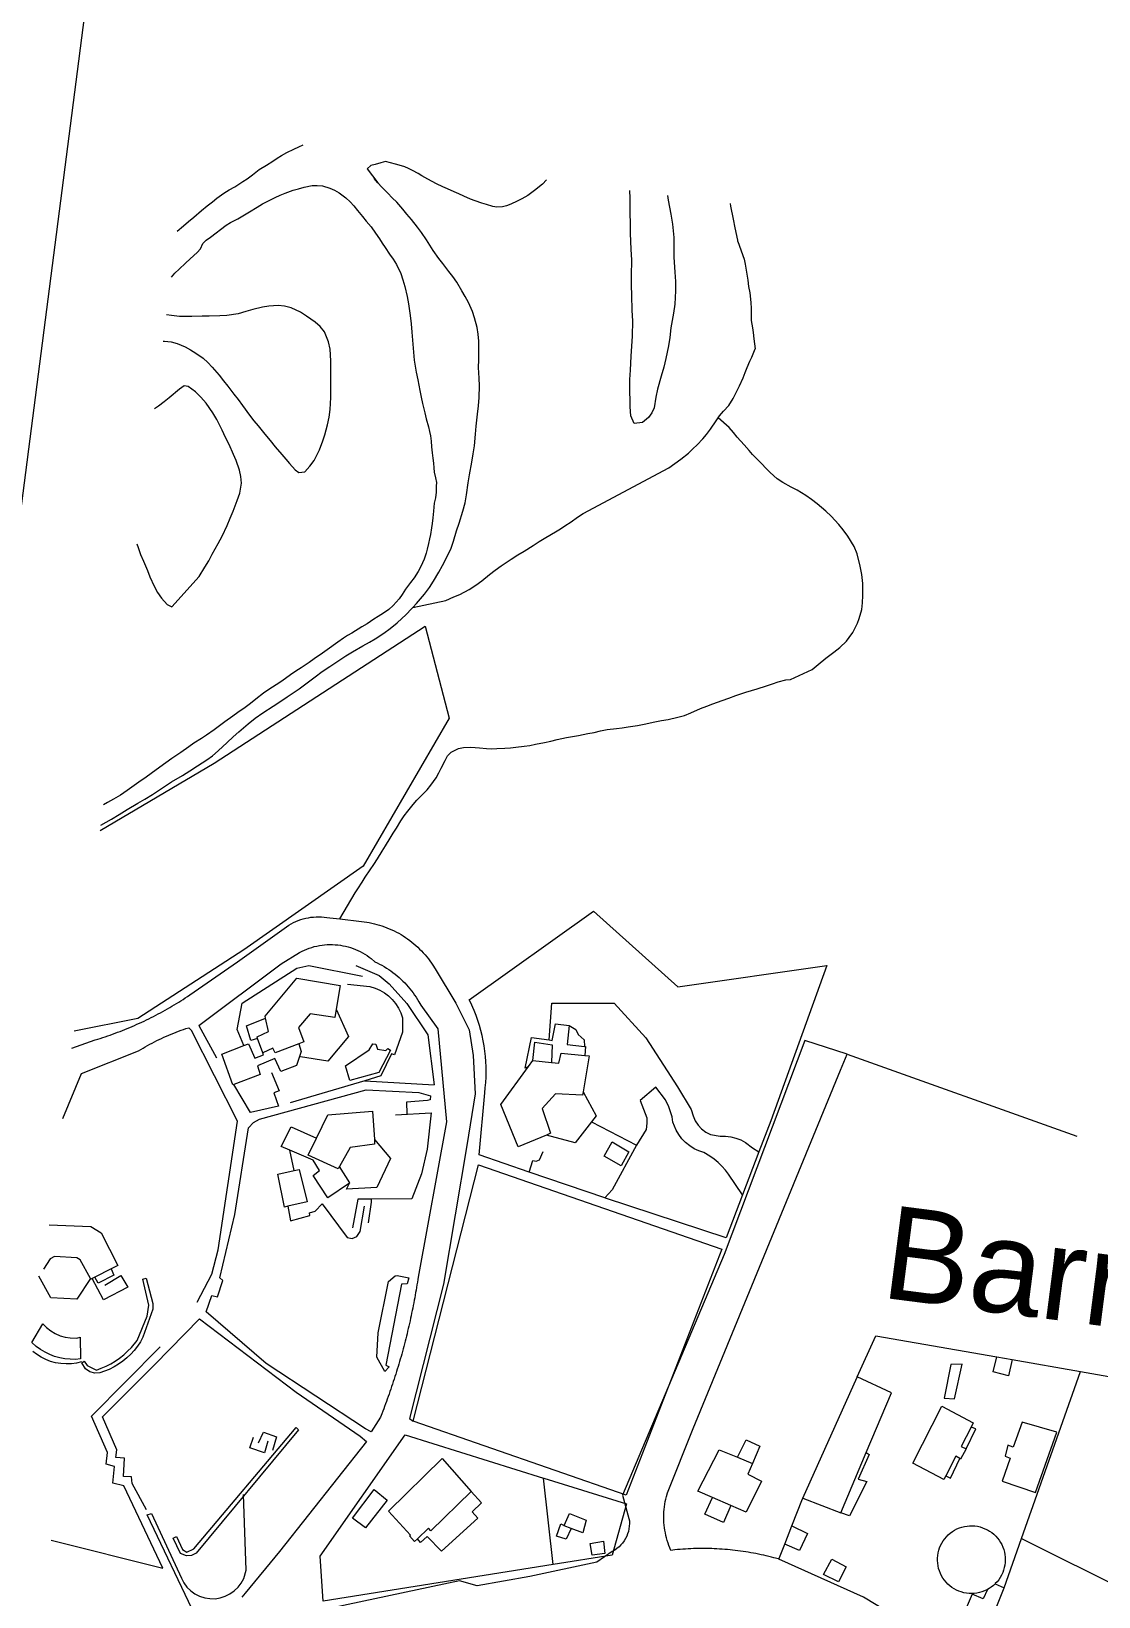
# Model space of a CAD drawing. Header units: inches. Extents: x 610851 to 630254, y 1234683 to 1264905.
# Drawn here: x 622817.19 to 622825.68, y 1246156.56 to 1246169.01 of the extents above; entities that cross this region are included whole.
import ezdxf

# ---------------------------------------------------------------- set-up
doc = ezdxf.new("R2010")
doc.units = ezdxf.units.IN
doc.header["$MEASUREMENT"] = 0
doc.layers.add('Level 50', color=7, linetype='Continuous', lineweight=0)
doc.layers.add('Level 7', color=7, linetype='Continuous', lineweight=0)
doc.styles.add('Styletxt', font='txt.shx')
doc.styles.add('WMF-Arial0', font='arial.ttf')
doc.dimstyles.new('STANDARD-Linear', dxfattribs={"dimtxt": 1.5, "dimasz": 1.13, "dimexe": 0.125, "dimexo": 0.000625, "dimgap": 0.3, "dimtad": 1, "dimzin": 7, "dimdsep": 46, "dimtxsty": 'Styletxt', "dimsah": 1, "dimcen": 2.5, "dimclrd": 1, "dimclre": 1, "dimclrt": 2, "dimaunit": 1, "dimadec": 7, "dimazin": 0, "dimtfac": 1, "dimtofl": 0, "dimtmove": 1, "dimatfit": 3, "dimfxl": 1, "dimtolj": 1, "dimtzin": 0, "dimarcsym": 0})

msp = doc.modelspace()

# ---------------------------------------------------------------- linework, layer by layer
at = {"layer": 'Level 50', "color": 7, "flags": 128}
for points in [[(622821.31465, 1246197.84093), (622883.29391, 1246189.85626), (622875.06238, 1246125.96082), (622813.08312, 1246133.94549), (622821.31465, 1246197.84093)], [(622818.35311, 1246167.41995), (622818.40293, 1246167.4624), (622818.44318, 1246167.4972), (622818.4839, 1246167.53235), (622818.54633, 1246167.58575), (622818.58969, 1246167.62182), (622818.63232, 1246167.65547), (622818.66877, 1246167.6836), (622818.72437, 1246167.72315), (622818.76676, 1246167.74841), (622818.81091, 1246167.77428), (622818.87464, 1246167.81489), (622818.90838, 1246167.83832), (622818.95105, 1246167.86901), (622819.00437, 1246167.91054), (622819.06332, 1246167.94671), (622819.11349, 1246167.97686), (622819.14765, 1246168.00023), (622819.1804, 1246168.02252), (622819.22398, 1246168.04721), (622819.27957, 1246168.07371), (622819.31924, 1246168.09091), (622819.35502, 1246168.10734)], [(622821.28794, 1246167.82886), (622821.25443, 1246167.79531), (622821.19273, 1246167.74434), (622821.13931, 1246167.70535), (622821.09158, 1246167.67784), (622821.05507, 1246167.65897), (622821.00373, 1246167.63613), (622820.97013, 1246167.62362), (622820.93738, 1246167.61438), (622820.89315, 1246167.61082), (622820.86108, 1246167.61663), (622820.81045, 1246167.63199), (622820.77457, 1246167.64419), (622820.72013, 1246167.66256), (622820.68446, 1246167.67642), (622820.62983, 1246167.69987), (622820.5908, 1246167.7171), (622820.55369, 1246167.73282), (622820.49953, 1246167.75663), (622820.46371, 1246167.77261), (622820.41343, 1246167.79718), (622820.37794, 1246167.81564), (622820.34404, 1246167.83348), (622820.29786, 1246167.86047), (622820.26656, 1246167.87881), (622820.22171, 1246167.9031), (622820.19133, 1246167.9188), (622820.16187, 1246167.93185), (622820.11746, 1246167.94641), (622820.0886, 1246167.95434), (622820.04878, 1246167.96536), (622820.0088, 1246167.97514), (622819.972, 1246167.96389), (622819.92464, 1246167.95232), (622819.89183, 1246167.94265), (622819.86356, 1246167.916), (622819.94743, 1246167.80588)], [(622817.74463, 1246162.69673), (622817.74525, 1246162.69708), (622817.83008, 1246162.74464), (622817.89172, 1246162.78215), (622817.95534, 1246162.82193), (622818.04007, 1246162.87204), (622818.09647, 1246162.90475), (622818.15728, 1246162.94236), (622818.25246, 1246163.00501), (622818.30846, 1246163.04114), (622818.3947, 1246163.09315), (622818.45417, 1246163.1301), (622818.51297, 1246163.1684), (622818.58899, 1246163.21626), (622818.63358, 1246163.24881), (622818.67856, 1246163.28762), (622818.75083, 1246163.35532), (622818.79842, 1246163.40137), (622818.8418, 1246163.44081), (622818.91566, 1246163.50452), (622818.97184, 1246163.54863), (622819.03194, 1246163.59054), (622819.11451, 1246163.64345), (622819.16786, 1246163.67866), (622819.22625, 1246163.71701), (622819.3217, 1246163.78172), (622819.37475, 1246163.82118), (622819.44822, 1246163.87863), (622819.50517, 1246163.91884), (622819.56517, 1246163.95993), (622819.6452, 1246164.01274), (622819.69346, 1246164.0444), (622819.74509, 1246164.07604), (622819.82738, 1246164.12352), (622819.8805, 1246164.15371), (622819.92565, 1246164.18072), (622819.99534, 1246164.22518), (622820.04621, 1246164.26071), (622820.10089, 1246164.30627), (622820.17233, 1246164.37408), (622820.21412, 1246164.41751), (622820.22535, 1246164.42953), (622820.22535, 1246164.42953), (622820.25513, 1246164.46147), (622820.31883, 1246164.53448), (622820.35759, 1246164.58714), (622820.38931, 1246164.63734), (622820.43193, 1246164.71012), (622820.46044, 1246164.76158), (622820.5044, 1246164.84471), (622820.53024, 1246164.90156), (622820.54903, 1246164.95595), (622820.57326, 1246165.03952), (622820.59275, 1246165.09929), (622820.62272, 1246165.19475), (622820.64005, 1246165.26069), (622820.6524, 1246165.32391), (622820.6642, 1246165.41876), (622820.67428, 1246165.48395), (622820.6934, 1246165.58333), (622820.70571, 1246165.64949), (622820.7145, 1246165.71443), (622820.7236, 1246165.80795), (622820.7236, 1246165.80795), (622820.72911, 1246165.87036), (622820.7389, 1246165.96589), (622820.7466, 1246166.03223), (622820.7526, 1246166.09837), (622820.75491, 1246166.19149), (622820.75219, 1246166.25202), (622820.74811, 1246166.33798), (622820.7487, 1246166.39808), (622820.75033, 1246166.45973), (622820.74901, 1246166.54744), (622820.74466, 1246166.60186), (622820.73601, 1246166.65558), (622820.71595, 1246166.73181), (622820.69895, 1246166.78281), (622820.66816, 1246166.85411), (622820.64214, 1246166.90039), (622820.61482, 1246166.94641), (622820.57392, 1246167.01439), (622820.54241, 1246167.06053), (622820.5115, 1246167.10154), (622820.46343, 1246167.16286), (622820.4318, 1246167.20481), (622820.38731, 1246167.26778), (622820.36034, 1246167.30997), (622820.33451, 1246167.35117), (622820.29425, 1246167.41107), (622820.26298, 1246167.45255), (622820.21373, 1246167.51444), (622820.17873, 1246167.55641), (622820.14477, 1246167.59655), (622820.09698, 1246167.65026), (622820.06176, 1246167.6872), (622820.02762, 1246167.72274), (622819.978, 1246167.77206), (622819.94743, 1246167.80588), (622819.91882, 1246167.8386)], [(622818.61656, 1246167.37302), (622818.74168, 1246167.46884), (622818.77505, 1246167.48937), (622818.83449, 1246167.51959), (622818.88684, 1246167.5503), (622818.92607, 1246167.57386), (622818.98818, 1246167.61173), (622819.03104, 1246167.63735), (622819.07228, 1246167.66023), (622819.13068, 1246167.6889), (622819.17004, 1246167.70697), (622819.21049, 1246167.72365), (622819.2744, 1246167.74613), (622819.31763, 1246167.75824), (622819.36168, 1246167.77024), (622819.42566, 1246167.78346), (622819.46543, 1246167.78507), (622819.50646, 1246167.7802), (622819.56619, 1246167.76367), (622819.60361, 1246167.74707), (622819.64014, 1246167.72679), (622819.69377, 1246167.68579), (622819.72684, 1246167.65502), (622819.75711, 1246167.62208), (622819.78658, 1246167.5863), (622819.82456, 1246167.53807), (622819.85465, 1246167.50052), (622819.89289, 1246167.45436), (622819.92874, 1246167.40597), (622819.95906, 1246167.3604), (622819.98202, 1246167.3263), (622820.00529, 1246167.29132), (622820.0406, 1246167.2388), (622820.06784, 1246167.19868), (622820.09475, 1246167.15607), (622820.12902, 1246167.08559), (622820.14601, 1246167.03458), (622820.16145, 1246166.98125), (622820.18009, 1246166.90058), (622820.19105, 1246166.84193), (622820.20381, 1246166.7515), (622820.21148, 1246166.6836), (622820.21806, 1246166.6171), (622820.22515, 1246166.52192), (622820.23009, 1246166.459), (622820.23586, 1246166.39597), (622820.25253, 1246166.29998), (622820.26442, 1246166.23869), (622820.28123, 1246166.15362), (622820.29222, 1246166.10171), (622820.3029, 1246166.05067), (622820.3195, 1246165.977), (622820.33143, 1246165.92917), (622820.3489, 1246165.86548), (622820.35833, 1246165.82765), (622820.36493, 1246165.79397), (622820.37114, 1246165.75067), (622820.37449, 1246165.70479), (622820.3796, 1246165.65952), (622820.38461, 1246165.61679), (622820.38849, 1246165.57505), (622820.39307, 1246165.53869), (622820.39553, 1246165.50555), (622820.40566, 1246165.46006), (622820.41225, 1246165.42302), (622820.41079, 1246165.39207), (622820.41129, 1246165.34697), (622820.40413, 1246165.30118), (622820.39574, 1246165.25892), (622820.39225, 1246165.22528), (622820.38985, 1246165.19361), (622820.3849, 1246165.14206), (622820.37862, 1246165.09658), (622820.37284, 1246165.06155), (622820.36446, 1246165.00961), (622820.3577, 1246164.97345), (622820.35027, 1246164.93863), (622820.33912, 1246164.89125), (622820.33046, 1246164.85997), (622820.31398, 1246164.81369), (622820.30216, 1246164.78407), (622820.28968, 1246164.7558), (622820.26872, 1246164.7139), (622820.23534, 1246164.66391), (622820.20746, 1246164.6271), (622820.16739, 1246164.57419), (622820.14005, 1246164.53184), (622820.11715, 1246164.49776), (622820.07005, 1246164.44575), (622820.03348, 1246164.41343), (622819.99221, 1246164.38382), (622819.94919, 1246164.35696), (622819.91577, 1246164.33601), (622819.86231, 1246164.29997), (622819.82065, 1246164.27378), (622819.74079, 1246164.22557), (622819.70712, 1246164.20592), (622819.67463, 1246164.1857), (622819.62849, 1246164.15419), (622819.54481, 1246164.09259), (622819.54481, 1246164.09259), (622819.5067, 1246164.06467), (622819.44197, 1246164.01957), (622819.40061, 1246163.99249), (622819.3375, 1246163.95012), (622819.29556, 1246163.92186), (622819.25316, 1246163.89323), (622819.18324, 1246163.84375), (622819.1399, 1246163.8144), (622819.08022, 1246163.7758), (622819.03947, 1246163.74696), (622818.97707, 1246163.70029), (622818.93397, 1246163.66629), (622818.89238, 1246163.63419), (622818.83486, 1246163.59278), (622818.79453, 1246163.56389), (622818.73234, 1246163.51888), (622818.68956, 1246163.48736), (622818.64627, 1246163.45506), (622818.58486, 1246163.41289), (622818.54537, 1246163.38726), (622818.4861, 1246163.34861), (622818.44469, 1246163.32112), (622818.38089, 1246163.27673), (622818.343, 1246163.25047), (622818.30926, 1246163.22704), (622818.26203, 1246163.19357), (622818.18681, 1246163.13887), (622818.10567, 1246163.08073), (622818.04738, 1246163.03985), (622818.01098, 1246163.01213), (622817.9542, 1246162.97315), (622817.90074, 1246162.93712), (622817.84595, 1246162.90378), (622817.79884, 1246162.87786), (622817.76572, 1246162.86043)], [(622822.24913, 1246167.70504), (622822.25543, 1246167.66677), (622822.27603, 1246167.55554), (622822.28909, 1246167.47727), (622822.29894, 1246167.37079), (622822.30073, 1246167.2965), (622822.30038, 1246167.21532), (622822.30722, 1246167.09535), (622822.3115, 1246167.02073), (622822.31318, 1246166.94561), (622822.30838, 1246166.83976), (622822.29756, 1246166.76877), (622822.27667, 1246166.65236), (622822.26649, 1246166.57666), (622822.25733, 1246166.50883), (622822.23651, 1246166.40925), (622822.22118, 1246166.33926), (622822.19974, 1246166.26754), (622822.16974, 1246166.16535), (622822.15733, 1246166.10172), (622822.1435, 1246166.01723), (622822.12471, 1246165.97589), (622822.09869, 1246165.94052), (622822.04951, 1246165.89847), (622821.9842, 1246165.89131), (622821.95839, 1246165.95229), (622821.95302, 1246166.02494), (622821.95219, 1246166.0806), (622821.95071, 1246166.14097), (622821.94881, 1246166.24053), (622821.95432, 1246166.31599), (622821.96116, 1246166.42789), (622821.96523, 1246166.50522), (622821.96979, 1246166.58627), (622821.97273, 1246166.70709), (622821.96869, 1246166.79009), (622821.96553, 1246166.91254), (622821.96276, 1246166.98907), (622821.9629, 1246167.06859), (622821.9657, 1246167.19153), (622821.96137, 1246167.27878), (622821.95552, 1246167.40325), (622821.95448, 1246167.48335), (622821.95333, 1246167.56261), (622821.95155, 1246167.68278), (622821.94848, 1246167.74377)], [(622822.8086, 1246167.33838), (622822.80734, 1246167.34822), (622822.78696, 1246167.44806), (622822.77226, 1246167.51687), (622822.75307, 1246167.6195), (622822.7494, 1246167.64059)], [(622818.3061, 1246167.05501), (622818.33462, 1246167.08572), (622818.36741, 1246167.11811), (622818.41776, 1246167.16591), (622818.45547, 1246167.20061), (622818.51132, 1246167.25191), (622818.53798, 1246167.2792), (622818.55693, 1246167.32179), (622818.58163, 1246167.35017), (622818.61656, 1246167.37302)], [(622822.8086, 1246167.33838), (622822.85906, 1246167.19764), (622822.86663, 1246167.15837), (622822.87514, 1246167.11014), (622822.88732, 1246167.03156), (622822.89397, 1246166.98188), (622822.90253, 1246166.9307), (622822.91202, 1246166.85415), (622822.91309, 1246166.80688), (622822.9138, 1246166.76344), (622822.91511, 1246166.71151), (622822.92514, 1246166.65215), (622822.93013, 1246166.61573), (622822.93501, 1246166.56545), (622822.94537, 1246166.48584)], [(622818.24045, 1246166.54543), (622818.25193, 1246166.54509), (622818.30394, 1246166.54049), (622818.35209, 1246166.52882), (622818.41706, 1246166.50067), (622818.45901, 1246166.47675), (622818.49986, 1246166.45087), (622818.55816, 1246166.41011), (622818.5952, 1246166.37756), (622818.5952, 1246166.37756), (622818.63156, 1246166.33964), (622818.6849, 1246166.27679), (622818.72071, 1246166.23136), (622818.75503, 1246166.18738), (622818.80263, 1246166.1257), (622818.83606, 1246166.08141), (622818.87114, 1246166.03355), (622818.92707, 1246165.95817), (622818.96288, 1246165.91273), (622818.99633, 1246165.87181), (622819.04971, 1246165.80602), (622819.09073, 1246165.75529), (622819.13139, 1246165.70502), (622819.1834, 1246165.64487), (622819.21525, 1246165.60795), (622819.24608, 1246165.57283), (622819.29073, 1246165.52416), (622819.32015, 1246165.50101), (622819.36754, 1246165.50627), (622819.40659, 1246165.55131), (622819.44, 1246165.59835), (622819.46288, 1246165.63875), (622819.48376, 1246165.68319), (622819.51006, 1246165.75345), (622819.52692, 1246165.80262), (622819.5472, 1246165.88165), (622819.55902, 1246165.94072), (622819.56862, 1246166.00219), (622819.57426, 1246166.09825), (622819.5743, 1246166.1639), (622819.57475, 1246166.22949), (622819.57455, 1246166.32588), (622819.57396, 1246166.38993), (622819.56773, 1246166.48205), (622819.55564, 1246166.54168), (622819.52197, 1246166.62008), (622819.48993, 1246166.66209), (622819.44953, 1246166.69801), (622819.37915, 1246166.74622), (622819.3321, 1246166.77626), (622819.25965, 1246166.81169), (622819.20617, 1246166.82447), (622819.15374, 1246166.82912), (622819.07959, 1246166.82521), (622819.03007, 1246166.81644), (622818.95353, 1246166.79726), (622818.89844, 1246166.78121), (622818.83734, 1246166.76425), (622818.74814, 1246166.75134), (622818.69015, 1246166.74871), (622818.60695, 1246166.74638), (622818.55176, 1246166.74592), (622818.46881, 1246166.74229), (622818.41652, 1246166.74146), (622818.37045, 1246166.74318), (622818.30742, 1246166.75046), (622818.26753, 1246166.7556)], [(622821.57869, 1246165.17722), (622822.26, 1246165.53974), (622822.30812, 1246165.57352), (622822.3538, 1246165.60803), (622822.41523, 1246165.65693), (622822.45133, 1246165.68889), (622822.485, 1246165.72158), (622822.52893, 1246165.76853), (622822.56013, 1246165.80491), (622822.59202, 1246165.84667), (622822.63451, 1246165.9119), (622822.65252, 1246165.93735), (622822.65252, 1246165.93735), (622822.66235, 1246165.95165), (622822.69305, 1246165.99062), (622822.73717, 1246166.03586), (622822.77107, 1246166.08999), (622822.80121, 1246166.14755), (622822.82234, 1246166.19069), (622822.8494, 1246166.2537), (622822.8494, 1246166.2537), (622822.86669, 1246166.2965), (622822.88144, 1246166.33584), (622822.90265, 1246166.38613), (622822.91877, 1246166.41983), (622822.93466, 1246166.45818), (622822.94537, 1246166.48584)], [(622818.03293, 1246164.93457), (622818.04198, 1246164.90565), (622818.06104, 1246164.85102), (622818.08361, 1246164.79761), (622818.11564, 1246164.72278), (622818.13574, 1246164.67306), (622818.16989, 1246164.59838), (622818.19719, 1246164.549), (622818.22793, 1246164.50337), (622818.27309, 1246164.45211), (622818.30972, 1246164.43266), (622818.52827, 1246164.67552), (622818.57348, 1246164.74881), (622818.60277, 1246164.79974), (622818.63103, 1246164.85249), (622818.67716, 1246164.93619), (622818.71036, 1246164.99461), (622818.74997, 1246165.07999), (622818.77385, 1246165.13793), (622818.79773, 1246165.19588), (622818.83045, 1246165.28004), (622818.84926, 1246165.33779), (622818.86297, 1246165.41809), (622818.85959, 1246165.47028), (622818.84839, 1246165.52054), (622818.82031, 1246165.59654), (622818.79973, 1246165.64591), (622818.76493, 1246165.7253), (622818.73765, 1246165.78141), (622818.70935, 1246165.83935), (622818.66706, 1246165.92265), (622818.63614, 1246165.97671), (622818.58337, 1246166.05379), (622818.54074, 1246166.10178), (622818.49844, 1246166.14258), (622818.44016, 1246166.1867), (622818.40922, 1246166.19153), (622818.37097, 1246166.16574), (622818.28875, 1246166.09595), (622818.24898, 1246166.06488), (622818.20417, 1246166.03068), (622818.17114, 1246166.00745)], [(622823.22693, 1246163.85642), (622823.39968, 1246163.93642), (622823.44683, 1246163.9758), (622823.50801, 1246164.02599), (622823.57129, 1246164.07297), (622823.61777, 1246164.11033), (622823.6703, 1246164.16205), (622823.69313, 1246164.18899), (622823.72222, 1246164.22859), (622823.75921, 1246164.30336), (622823.77261, 1246164.34203), (622823.79229, 1246164.41314), (622823.79999, 1246164.46644), (622823.80233, 1246164.52379), (622823.80094, 1246164.62076), (622823.79266, 1246164.69042), (622823.78147, 1246164.75709), (622823.75745, 1246164.85487), (622823.73215, 1246164.91326), (622823.68183, 1246164.99633), (622823.64609, 1246165.04555), (622823.60971, 1246165.08979), (622823.54948, 1246165.15478), (622823.50672, 1246165.19522), (622823.43845, 1246165.25325), (622823.39323, 1246165.2877), (622823.34877, 1246165.31825), (622823.27893, 1246165.36091), (622823.23125, 1246165.386), (622823.16439, 1246165.42238), (622823.1219, 1246165.45184), (622823.06596, 1246165.50113), (622823.03105, 1246165.53719), (622822.99763, 1246165.5718), (622822.9524, 1246165.61592), (622822.92383, 1246165.64569), (622822.89677, 1246165.67737), (622822.85961, 1246165.72214), (622822.80388, 1246165.78277), (622822.7729, 1246165.82), (622822.73977, 1246165.86004), (622822.65252, 1246165.93735)], [(622820.22535, 1246164.42953), (622820.48622, 1246164.48472), (622820.55077, 1246164.51217), (622820.59807, 1246164.53301), (622820.67391, 1246164.5729), (622820.72533, 1246164.60626), (622820.77361, 1246164.64128), (622820.83551, 1246164.69054), (622820.87943, 1246164.72443), (622820.92719, 1246164.75868), (622821.00738, 1246164.81274), (622821.05974, 1246164.84681), (622821.10888, 1246164.87541), (622821.18044, 1246164.92132), (622821.23011, 1246164.95406), (622821.28226, 1246164.98648), (622821.3578, 1246165.03061), (622821.39884, 1246165.0552), (622821.43413, 1246165.07759), (622821.48256, 1246165.11049), (622821.53281, 1246165.14778), (622821.57869, 1246165.17722)], [(622817.73941, 1246162.65623), (622818.64512, 1246163.19135), (622820.32196, 1246164.28116), (622820.5135, 1246163.54991), (622819.83036, 1246162.37291), (622818.88222, 1246161.70642), (622818.0402, 1246161.16135), (622817.53361, 1246161.05875)], [(622819.64566, 1246161.95188), (622819.76645, 1246162.16105), (622819.78805, 1246162.19151), (622819.82326, 1246162.24589), (622819.84747, 1246162.28359), (622819.88491, 1246162.34231), (622819.91402, 1246162.38528), (622819.94328, 1246162.42948), (622819.98228, 1246162.49053), (622820.00843, 1246162.53345), (622820.04537, 1246162.59476), (622820.06974, 1246162.6337), (622820.09516, 1246162.67419), (622820.13089, 1246162.73271), (622820.15739, 1246162.7718), (622820.18549, 1246162.81027), (622820.22768, 1246162.86333), (622820.25664, 1246162.89537), (622820.30502, 1246162.94426), (622820.33859, 1246162.9795), (622820.36891, 1246163.01557), (622820.40941, 1246163.07516), (622820.43136, 1246163.11484), (622820.45133, 1246163.15224), (622820.48096, 1246163.21239), (622820.50093, 1246163.2498), (622820.52992, 1246163.27889), (622820.58744, 1246163.30725), (622820.6277, 1246163.31595), (622820.68476, 1246163.31785), (622820.72063, 1246163.31534), (622820.75608, 1246163.31287), (622820.81104, 1246163.30832), (622820.85074, 1246163.30615), (622820.89164, 1246163.30677), (622820.95518, 1246163.30995), (622821.0007, 1246163.31376), (622821.04503, 1246163.31815), (622821.10915, 1246163.32588), (622821.15416, 1246163.33229), (622821.19985, 1246163.34071), (622821.27078, 1246163.35556), (622821.32135, 1246163.36588), (622821.37312, 1246163.37899), (622821.44633, 1246163.39523), (622821.49398, 1246163.40256), (622821.5418, 1246163.41112), (622821.61609, 1246163.42596), (622821.66578, 1246163.43597), (622821.7178, 1246163.44779), (622821.76961, 1246163.45795), (622821.84316, 1246163.46699), (622821.8893, 1246163.47241), (622821.93696, 1246163.47973), (622822.01088, 1246163.49167), (622822.06434, 1246163.50162), (622822.14776, 1246163.51865), (622822.20174, 1246163.52937), (622822.25344, 1246163.5387), (622822.33101, 1246163.55606), (622822.3834, 1246163.57077), (622822.43478, 1246163.59066), (622822.51065, 1246163.62424), (622822.56073, 1246163.64387), (622822.60936, 1246163.66202), (622822.68453, 1246163.69021), (622822.73699, 1246163.7087), (622822.79205, 1246163.7277), (622822.87037, 1246163.75422), (622822.91681, 1246163.76844), (622822.96284, 1246163.78271), (622823.03514, 1246163.80496), (622823.08303, 1246163.82067), (622823.12974, 1246163.83696), (622823.19006, 1246163.85443), (622823.22693, 1246163.85642)], [(622817.51647, 1246160.9257), (622817.70088, 1246160.99044), (622817.70088, 1246160.99044), (622817.72099, 1246160.99627), (622817.74073, 1246161.00256), (622817.76053, 1246161.00927), (622817.78028, 1246161.01556), (622817.80008, 1246161.02227), (622817.81994, 1246161.02939), (622817.83933, 1246161.03615), (622817.85918, 1246161.04327), (622817.85918, 1246161.04327), (622817.87867, 1246161.05086), (622817.89812, 1246161.05803), (622817.91766, 1246161.06604), (622817.93674, 1246161.07368), (622817.95629, 1246161.08168), (622817.97542, 1246161.08974), (622817.99456, 1246161.09779), (622818.01369, 1246161.10585), (622818.03288, 1246161.11432), (622818.05212, 1246161.1232), (622818.07089, 1246161.13172), (622818.08972, 1246161.14066), (622818.10854, 1246161.1496), (622818.12742, 1246161.15895), (622818.14589, 1246161.16835), (622818.16477, 1246161.1777), (622818.18323, 1246161.18711), (622818.20175, 1246161.19693), (622818.21986, 1246161.2068), (622818.23843, 1246161.21703), (622818.25653, 1246161.2269), (622818.27469, 1246161.23719), (622818.2929, 1246161.24789), (622818.31065, 1246161.25823), (622818.32886, 1246161.26893), (622818.34666, 1246161.27968), (622818.36451, 1246161.29085), (622818.38189, 1246161.30165), (622818.39974, 1246161.31282), (622818.41723, 1246161.32445), (622818.43467, 1246161.33567), (622818.45309, 1246161.34803), (622818.83206, 1246161.61104), (622819.23966, 1246161.90361), (622819.23966, 1246161.90361), (622819.25782, 1246161.9139), (622819.27628, 1246161.9233), (622819.29547, 1246161.93177), (622819.3146, 1246161.93983), (622819.3344, 1246161.94653), (622819.35451, 1246161.95236), (622819.37457, 1246161.95777), (622819.39529, 1246161.96184), (622819.41591, 1246161.96507), (622819.43642, 1246161.96748), (622819.45718, 1246161.96859), (622819.47831, 1246161.96924), (622819.49886, 1246161.96869), (622819.51971, 1246161.96727), (622819.54047, 1246161.96502), (622819.56478, 1246161.96104), (622819.64566, 1246161.95188), (622819.64566, 1246161.95188), (622819.817, 1246161.93276), (622819.817, 1246161.93276), (622819.8377, 1246161.93009), (622819.85834, 1246161.92701), (622819.87894, 1246161.92352), (622819.89942, 1246161.91919), (622819.91944, 1246161.91451), (622819.93982, 1246161.90936), (622819.95967, 1246161.90344), (622819.97989, 1246161.89704), (622819.99964, 1246161.89029), (622820.01887, 1246161.88276), (622820.03846, 1246161.87477), (622820.05717, 1246161.86647), (622820.07624, 1246161.8577), (622820.09479, 1246161.84815), (622820.11329, 1246161.8382), (622820.13132, 1246161.82788), (622820.14882, 1246161.81678), (622820.16669, 1246161.80522), (622820.18373, 1246161.79377), (622820.20062, 1246161.78108), (622820.21708, 1246161.76843), (622820.23308, 1246161.75543), (622820.24898, 1246161.7416), (622820.26445, 1246161.72782), (622820.27941, 1246161.71327), (622820.29432, 1246161.6983), (622820.30834, 1246161.68303), (622820.32231, 1246161.66734), (622820.33582, 1246161.6513), (622820.34844, 1246161.63494), (622820.36106, 1246161.61859), (622820.37316, 1246161.60146), (622820.3848, 1246161.58397), (622820.40188, 1246161.55652), (622820.56698, 1246161.28317), (622820.67163, 1246161.06979), (622820.70348, 1246160.86622), (622820.72066, 1246160.56185), (622820.65305, 1246160.15141)], [(622820.6731, 1246161.3099), (622821.66177, 1246162.01325), (622822.3308, 1246161.41154), (622823.5147, 1246161.58222), (622823.06902, 1246160.34727), (622822.97438, 1246160.09939), (622822.97438, 1246160.09939), (622822.84413, 1246159.75804), (622822.84413, 1246159.75804), (622822.71405, 1246159.41794), (622821.75764, 1246159.73263), (622821.75041, 1246159.73524), (622821.75041, 1246159.73524), (622821.14971, 1246159.93972), (622821.14971, 1246159.93972), (622820.75144, 1246160.07561), (622820.79642, 1246160.5685), (622820.79642, 1246160.5685), (622820.80134, 1246160.60995), (622820.80502, 1246160.65156), (622820.8074, 1246160.69292), (622820.80859, 1246160.73484), (622820.80808, 1246160.77657), (622820.80627, 1246160.81805), (622820.80322, 1246160.85968), (622820.79851, 1246160.90153), (622820.79245, 1246160.94271), (622820.7851, 1246160.98364), (622820.7765, 1246161.02472), (622820.76656, 1246161.06514), (622820.75532, 1246161.1053), (622820.74232, 1246161.14485), (622820.72849, 1246161.18451), (622820.71326, 1246161.22308), (622820.68256, 1246161.29185), (622820.6731, 1246161.3099)], [(622818.52357, 1246161.10455), (622819.17963, 1246161.59446), (622819.32571, 1246161.68632), (622819.32571, 1246161.68632), (622819.34459, 1246161.69567), (622819.36341, 1246161.70461), (622819.38255, 1246161.71266), (622819.40199, 1246161.71984), (622819.4222, 1246161.72649), (622819.44226, 1246161.7319), (622819.46226, 1246161.7369), (622819.48298, 1246161.74097), (622819.5036, 1246161.7442), (622819.52411, 1246161.74661), (622819.54493, 1246161.74814), (622819.56605, 1246161.74878), (622819.58666, 1246161.74865), (622819.60757, 1246161.74764), (622819.62837, 1246161.7458), (622819.64907, 1246161.74314), (622819.66966, 1246161.73964), (622819.69015, 1246161.73532), (622819.71011, 1246161.73022), (622819.73038, 1246161.72424), (622819.75013, 1246161.71749), (622819.76936, 1246161.70996), (622819.78849, 1246161.70161), (622819.80756, 1246161.69284), (622819.82605, 1246161.68288), (622819.84403, 1246161.67215), (622819.86154, 1246161.66106), (622819.87852, 1246161.64919), (622819.89499, 1246161.63655), (622819.9242, 1246161.61174), (622819.9242, 1246161.61174), (622819.94286, 1246161.60303), (622819.9614, 1246161.59348), (622819.9799, 1246161.58352), (622819.99793, 1246161.57321), (622820.01585, 1246161.56206), (622820.03331, 1246161.55055), (622820.05029, 1246161.53869), (622820.06723, 1246161.5264), (622820.0837, 1246161.51376), (622820.10011, 1246161.50071), (622820.11559, 1246161.48693), (622820.13101, 1246161.47274), (622820.14644, 1246161.45855), (622820.16093, 1246161.44363), (622820.17495, 1246161.42836), (622820.18893, 1246161.41267), (622820.20243, 1246161.39663), (622820.21546, 1246161.38022), (622820.22809, 1246161.36386), (622820.23977, 1246161.34679), (622820.25141, 1246161.3293), (622820.26263, 1246161.31186), (622820.27333, 1246161.29365), (622820.2884, 1246161.26688), (622820.42358, 1246161.07818), (622820.49156, 1246160.33845), (622820.26741, 1246159.10484), (622820.26741, 1246159.10484), (622820.26433, 1246159.08419), (622820.26125, 1246159.06355), (622820.25776, 1246159.04296), (622820.25426, 1246159.02236), (622820.25077, 1246159.00177), (622820.24727, 1246158.98118), (622820.24383, 1246158.961), (622820.23992, 1246158.94047), (622820.23602, 1246158.91993), (622820.23211, 1246158.89939), (622820.2282, 1246158.87885), (622820.22429, 1246158.85831), (622820.21997, 1246158.83783), (622820.21565, 1246158.81735), (622820.21132, 1246158.79686), (622820.20705, 1246158.77679), (622820.20273, 1246158.75631), (622820.198, 1246158.73587), (622820.19326, 1246158.71544), (622820.18852, 1246158.69501), (622820.18384, 1246158.67499), (622820.1791, 1246158.65456), (622820.17395, 1246158.63418), (622820.16886, 1246158.61422), (622820.16371, 1246158.59384), (622820.15856, 1246158.57347), (622820.15305, 1246158.55355), (622820.1479, 1246158.53318), (622820.14238, 1246158.51327), (622820.13682, 1246158.49294), (622820.13131, 1246158.47303), (622820.12533, 1246158.45276), (622820.11941, 1246158.4329), (622820.11348, 1246158.41304), (622820.1075, 1246158.39277), (622820.10158, 1246158.37292), (622820.09565, 1246158.35306), (622820.09565, 1246158.35306), (622820.08926, 1246158.33284), (622820.08292, 1246158.31304), (622820.07658, 1246158.29323), (622820.07025, 1246158.27343), (622820.06349, 1246158.25368), (622820.05674, 1246158.23393), (622820.0504, 1246158.21412), (622820.04323, 1246158.19443), (622820.03648, 1246158.17468), (622820.02973, 1246158.15492), (622820.02256, 1246158.13523), (622820.0154, 1246158.11553), (622820.00828, 1246158.09625), (622820.00112, 1246158.07655), (622819.99354, 1246158.05691), (622819.98601, 1246158.03768), (622819.97843, 1246158.01803), (622819.96834, 1246157.99198), (622819.89293, 1246157.87376), (622819.84927, 1246157.89748)], [(622818.88303, 1246160.94504), (622818.82962, 1246161.0727), (622818.86774, 1246161.28367), (622819.30266, 1246161.55967), (622819.39997, 1246161.58333), (622819.82638, 1246161.49599)], [(622819.77266, 1246161.58203), (622819.95806, 1246161.50217), (622820.03811, 1246161.43757), (622820.17688, 1246161.27998), (622820.34471, 1246161.03111), (622820.39395, 1246160.63256)], [(622819.64792, 1246161.42387), (622819.61542, 1246161.23364), (622819.61542, 1246161.23364), (622819.60461, 1246161.16938), (622819.41001, 1246161.1974), (622819.31668, 1246161.09033), (622819.35854, 1246160.97426), (622819.31867, 1246160.95877), (622819.31867, 1246160.95877), (622819.13224, 1246160.88684), (622819.11343, 1246160.92377), (622819.03424, 1246160.88726), (622819.03424, 1246160.88726), (622818.99186, 1246161.00256), (622818.99186, 1246161.00256), (622818.98719, 1246161.01536), (622819.07919, 1246161.05653), (622819.05505, 1246161.16317), (622819.05505, 1246161.16317), (622819.05098, 1246161.18053), (622819.30237, 1246161.48228), (622819.64792, 1246161.42387)], [(622819.70486, 1246161.43464), (622819.88453, 1246161.41486), (622819.88453, 1246161.41486), (622819.9246, 1246161.40254), (622819.96285, 1246161.38583), (622819.99885, 1246161.36478), (622820.03184, 1246161.33991), (622820.06217, 1246161.31075), (622820.08876, 1246161.27871), (622820.1112, 1246161.24383), (622820.12991, 1246161.20607), (622820.14404, 1246161.16554), (622820.14232, 1246161.05087), (622820.0789, 1246160.8722), (622820.05547, 1246160.87984), (622819.97141, 1246160.70424), (622819.84319, 1246160.66606), (622819.84319, 1246160.66606), (622819.25168, 1246160.49102)], [(622819.61542, 1246161.23364), (622819.71437, 1246161.01847), (622819.5506, 1246160.822), (622819.33138, 1246160.85487)], [(622821.30821, 1246160.99031), (622821.33115, 1246161.28278), (622821.82421, 1246161.28154), (622822.07716, 1246161.0074), (622822.32957, 1246160.61802), (622822.43766, 1246160.43786), (622822.43766, 1246160.43786), (622822.45243, 1246160.38588), (622822.45243, 1246160.38588), (622822.46895, 1246160.34756), (622822.49181, 1246160.31263), (622822.52032, 1246160.28245), (622822.55419, 1246160.25789), (622822.59139, 1246160.23963), (622822.66858, 1246160.22463), (622822.66858, 1246160.22463), (622822.71031, 1246160.22515), (622822.75134, 1246160.22028), (622822.79215, 1246160.2104), (622822.83103, 1246160.19529), (622822.86807, 1246160.17579), (622822.92547, 1246160.13136), (622822.97438, 1246160.09939)], [(622817.59338, 1246160.72444), (622818.04492, 1246160.90403), (622818.04492, 1246160.90403), (622818.06272, 1246160.91479), (622818.08093, 1246160.92549), (622818.09909, 1246160.93577), (622818.11725, 1246160.94606), (622818.13577, 1246160.95588), (622818.15387, 1246160.96575), (622818.17275, 1246160.9751), (622818.19122, 1246160.9845), (622818.21005, 1246160.99344), (622818.22887, 1246161.00238), (622818.2477, 1246161.01131), (622818.26688, 1246161.01978), (622818.28602, 1246161.02784), (622818.3052, 1246161.03631), (622818.3247, 1246161.0439), (622818.34419, 1246161.05149), (622818.36369, 1246161.05908), (622818.38318, 1246161.06666), (622818.40257, 1246161.07342), (622818.42242, 1246161.08055), (622818.44481, 1246161.08776), (622818.46538, 1246161.06449)], [(622818.52357, 1246161.10455), (622818.66471, 1246160.84776)], [(622818.99186, 1246161.00256), (622818.93868, 1246160.985), (622818.90241, 1246161.10203), (622819.05505, 1246161.16317)], [(622821.14387, 1246160.7796), (622821.1169, 1246160.76625), (622821.16839, 1246161.00916), (622821.30821, 1246160.99031), (622821.30821, 1246160.99031), (622821.33382, 1246160.98659), (622821.35844, 1246161.11892), (622821.46783, 1246161.10567), (622821.46783, 1246161.10567), (622821.45132, 1246160.95462), (622821.5899, 1246160.93929), (622821.5899, 1246160.93929), (622821.59611, 1246160.93849), (622821.59113, 1246160.86717)], [(622821.46783, 1246161.10567), (622821.46783, 1246161.10567), (622821.5216, 1246161.07223), (622821.5216, 1246161.07223), (622821.53989, 1246161.03453), (622821.58714, 1246160.98973), (622821.5899, 1246160.93929)], [(622818.51052, 1246158.90614), (622818.62748, 1246159.12799), (622818.67946, 1246159.32245), (622818.8308, 1246160.34367), (622818.46538, 1246161.06449)], [(622819.31867, 1246160.95877), (622819.33667, 1246160.89922), (622819.30187, 1246160.78587), (622819.17641, 1246160.73975), (622819.12932, 1246160.84135), (622818.99062, 1246160.78389), (622819.01324, 1246160.71448), (622818.80276, 1246160.63555), (622818.80276, 1246160.63555), (622818.79394, 1246160.63247), (622818.70639, 1246160.87731), (622818.88303, 1246160.94504), (622818.88303, 1246160.94504), (622818.91979, 1246160.95924), (622818.96869, 1246160.84563), (622819.03744, 1246160.87296), (622819.03424, 1246160.88726)], [(622823.67677, 1246160.87707), (622823.3415, 1246160.98591), (622822.70049, 1246159.28334), (622821.89256, 1246157.36955), (622821.94302, 1246157.1863), (622821.94584, 1246157.16573), (622821.94654, 1246157.14502), (622821.94553, 1246157.12411), (622821.94286, 1246157.10341), (622821.93854, 1246157.08293), (622821.9322, 1246157.06313), (622821.92462, 1246157.04348), (622821.91549, 1246157.02488), (622821.90434, 1246157.00696), (622821.89206, 1246156.99002), (622821.8787, 1246156.97449), (622821.86373, 1246156.95958), (622821.84774, 1246156.9465), (622821.83061, 1246156.93439), (622821.81017, 1246156.92272), (622821.68814, 1246156.83786), (622821.15618, 1246156.72333), (622820.73636, 1246156.64948), (622820.59662, 1246156.68853), (622819.58662, 1246156.47609)], [(622819.72376, 1246160.66671), (622819.69055, 1246160.78461), (622819.87947, 1246160.91177), (622819.90839, 1246160.95981), (622819.93193, 1246160.95636), (622819.93193, 1246160.95636), (622819.94374, 1246160.91738), (622820.011, 1246160.90703), (622820.02752, 1246160.9209), (622820.04663, 1246160.90918), (622819.95443, 1246160.73252), (622819.72376, 1246160.66671)], [(622819.72376, 1246160.66671), (622819.69055, 1246160.78461), (622819.87947, 1246160.91177), (622819.90839, 1246160.95981), (622819.93193, 1246160.95636), (622819.93193, 1246160.95636), (622819.94374, 1246160.91738), (622820.011, 1246160.90703), (622820.02752, 1246160.9209), (622820.04663, 1246160.90918), (622819.95443, 1246160.73252), (622819.72376, 1246160.66671)], [(622821.17764, 1246160.82617), (622821.19451, 1246160.9734), (622821.33378, 1246160.9504), (622821.3272, 1246160.81111)], [(622821.17764, 1246160.82617), (622821.3272, 1246160.81111), (622821.3272, 1246160.81111), (622821.38454, 1246160.80541), (622821.40327, 1246160.88548), (622821.59113, 1246160.86717), (622821.59113, 1246160.86717), (622821.62684, 1246160.86341), (622821.57829, 1246160.57803), (622821.57829, 1246160.57803), (622821.57399, 1246160.55123), (622821.35867, 1246160.56214), (622821.25179, 1246160.44461), (622821.32037, 1246160.2485), (622821.28698, 1246160.23429), (622821.28698, 1246160.23429), (622821.06329, 1246160.14107), (622820.92442, 1246160.47753), (622821.14387, 1246160.7796), (622821.14387, 1246160.7796), (622821.17764, 1246160.82617)], [(622823.1307, 1246156.8637), (622823.0948, 1246156.87253), (622823.07448, 1246156.87809), (622823.0541, 1246156.88324), (622823.03408, 1246156.88793), (622823.01365, 1246156.89266), (622822.99317, 1246156.89698), (622822.97268, 1246156.90131), (622822.9522, 1246156.90563), (622822.93207, 1246156.90948), (622822.91154, 1246156.91339), (622822.89095, 1246156.91689), (622822.8703, 1246156.91997), (622822.84966, 1246156.92305), (622822.82901, 1246156.92613), (622822.80831, 1246156.92879), (622822.78762, 1246156.93146), (622822.76686, 1246156.93371), (622822.74611, 1246156.93597), (622822.72531, 1246156.9378), (622822.7045, 1246156.93964), (622822.6837, 1246156.94148), (622822.66279, 1246156.94249), (622822.64193, 1246156.94392), (622822.62102, 1246156.94493), (622822.60047, 1246156.94547), (622822.5795, 1246156.94607), (622822.55854, 1246156.94666), (622822.53752, 1246156.94685), (622822.51686, 1246156.94656), (622822.49579, 1246156.94633), (622822.47514, 1246156.94605), (622822.45442, 1246156.94535), (622822.43325, 1246156.94429), (622822.41254, 1246156.94359), (622822.39172, 1246156.94206), (622822.37096, 1246156.94095), (622822.35008, 1246156.93901), (622822.32927, 1246156.93748), (622822.3084, 1246156.93554), (622822.27551, 1246156.93179), (622822.26745, 1246156.95092), (622822.25986, 1246156.97041), (622822.25316, 1246156.99021), (622822.24686, 1246157.00996), (622822.24104, 1246157.03007), (622822.23609, 1246157.05049), (622822.23198, 1246157.0708), (622822.22833, 1246157.09147), (622822.22509, 1246157.11208), (622822.2231, 1246157.13254), (622822.22116, 1246157.15341), (622822.2201, 1246157.17459), (622822.21981, 1246157.19525), (622822.22041, 1246157.21621), (622822.22101, 1246157.23717), (622822.22279, 1246157.25757), (622822.22504, 1246157.27832), (622822.22812, 1246157.29896), (622822.23162, 1246157.31955), (622822.23594, 1246157.34004), (622822.24109, 1246157.36042), (622822.24896, 1246157.38886), (622822.45414, 1246157.90025), (622823.62468, 1246160.75038), (622823.62468, 1246160.75038), (622823.67677, 1246160.87707)], [(622823.67677, 1246160.87707), (622825.50174, 1246160.22576)], [(622817.44425, 1246160.3651), (622817.59338, 1246160.72444)], [(622819.10225, 1246160.73247), (622819.16211, 1246160.58631), (622819.11985, 1246160.56861), (622819.15637, 1246160.46332), (622818.9345, 1246160.41363), (622818.80276, 1246160.63555)], [(622819.84927, 1246157.89748), (622819.05993, 1246158.41789), (622818.58369, 1246158.82727), (622818.62663, 1246158.95809), (622818.67417, 1246158.94818), (622818.71597, 1246159.07662), (622818.69234, 1246159.09902), (622818.8102, 1246159.6023), (622818.91971, 1246160.29223), (622818.95988, 1246160.33293), (622819.00601, 1246160.36107), (622819.85405, 1246160.59354), (622820.27283, 1246160.57115), (622820.36437, 1246160.54673)], [(622819.84319, 1246160.66606), (622820.39395, 1246160.63256)], [(622822.84413, 1246159.75804), (622822.73484, 1246159.92236), (622822.73484, 1246159.92236), (622822.70924, 1246159.95554), (622822.68125, 1246159.9865), (622822.65133, 1246160.0156), (622822.61938, 1246160.04202), (622822.58546, 1246160.06617), (622822.53814, 1246160.09415), (622822.53814, 1246160.09415), (622822.49864, 1246160.10765), (622822.46097, 1246160.12555), (622822.42554, 1246160.14779), (622822.39318, 1246160.17426), (622822.3642, 1246160.20409), (622822.33901, 1246160.23721), (622822.31797, 1246160.27317), (622822.29258, 1246160.33746), (622822.29258, 1246160.33746), (622822.28529, 1246160.3788), (622822.27405, 1246160.41896), (622822.2597, 1246160.45784), (622822.23195, 1246160.5136), (622822.15742, 1246160.61452), (622822.03256, 1246160.50773)], [(622820.34228, 1246160.50918), (622820.17382, 1246160.49511), (622820.17881, 1246160.40315)], [(622820.36437, 1246160.54673), (622820.36394, 1246160.51396), (622820.34228, 1246160.50918)], [(622821.57829, 1246160.57803), (622821.68193, 1246160.38625), (622821.64469, 1246160.33886), (622821.64469, 1246160.33886), (622821.51562, 1246160.17327), (622821.28698, 1246160.23429)], [(622822.03256, 1246160.50773), (622822.08444, 1246160.37143), (622822.08444, 1246160.37143), (622822.08454, 1246160.32975), (622822.07912, 1246160.27785), (622822.00156, 1246160.15275)], [(622819.90367, 1246160.42344), (622819.91929, 1246160.19839), (622819.91929, 1246160.19839), (622819.92163, 1246160.16105), (622819.72652, 1246160.13611), (622819.64156, 1246159.98293), (622819.64156, 1246159.98293), (622819.63124, 1246159.96491), (622819.39221, 1246160.07271), (622819.45868, 1246160.20975), (622819.45868, 1246160.20975), (622819.54957, 1246160.39584), (622819.90367, 1246160.42344)], [(622820.08719, 1246160.39433), (622820.37199, 1246160.40982), (622820.34025, 1246160.12101), (622820.29494, 1246159.92611), (622820.21736, 1246159.72569), (622819.89778, 1246159.72436), (622819.89778, 1246159.72436), (622819.78745, 1246159.72385), (622819.74663, 1246159.49512)], [(622821.64469, 1246160.33886), (622822.00156, 1246160.15275), (622822.00156, 1246160.15275), (622821.80888, 1246159.79715), (622821.75041, 1246159.73524)], [(622819.72317, 1246159.85206), (622819.55101, 1246159.73411), (622819.43308, 1246159.913), (622819.48266, 1246159.95164), (622819.43348, 1246160.03373), (622819.2485, 1246160.11353), (622819.2485, 1246160.11353), (622819.17789, 1246160.14367), (622819.25841, 1246160.29826), (622819.45868, 1246160.20975)], [(622819.28283, 1246159.95214), (622819.2485, 1246160.11353)], [(622819.91929, 1246160.19839), (622820.04711, 1246160.04726), (622819.94006, 1246159.81739), (622819.69933, 1246159.80421), (622819.72317, 1246159.85206), (622819.72317, 1246159.85206), (622819.72432, 1246159.85444), (622819.64156, 1246159.98293)], [(622820.65305, 1246160.15141), (622820.46853, 1246159.04905), (622820.19867, 1246157.97998), (622820.22846, 1246157.95973)], [(622821.14971, 1246159.93972), (622821.17879, 1246160.0315), (622821.20419, 1246160.02612), (622821.23266, 1246160.03803), (622821.26158, 1246160.10248)], [(622821.80862, 1246160.18056), (622821.94183, 1246160.10069), (622821.88167, 1246159.98977), (622821.74544, 1246160.06581), (622821.80862, 1246160.18056)], [(622820.22846, 1246157.95973), (622820.74644, 1246159.99756)], [(622820.74644, 1246159.99756), (622822.68176, 1246159.32741), (622821.92063, 1246157.37182), (622820.22846, 1246157.95973)], [(622819.32268, 1246159.96089), (622819.3859, 1246159.70361), (622819.23315, 1246159.66774), (622819.23315, 1246159.66774), (622819.20496, 1246159.66128), (622819.15107, 1246159.9224), (622819.28283, 1246159.95214), (622819.28283, 1246159.95214), (622819.32268, 1246159.96089)], [(622819.89623, 1246159.69931), (622819.89778, 1246159.72436)], [(622819.23315, 1246159.66774), (622819.25363, 1246159.55232), (622819.40744, 1246159.59311), (622819.40343, 1246159.61425), (622819.44956, 1246159.62934), (622819.50548, 1246159.68779), (622819.70244, 1246159.42002), (622819.70244, 1246159.42002), (622819.74274, 1246159.41272), (622819.78096, 1246159.42842), (622819.80663, 1246159.46762), (622819.8414, 1246159.66892)], [(622819.87357, 1246159.53642), (622819.89623, 1246159.69931)], [(622817.33541, 1246159.52025), (622817.66723, 1246159.50757), (622817.74915, 1246159.45745), (622817.88101, 1246159.19723), (622817.82691, 1246159.16927), (622817.82691, 1246159.16927), (622817.69806, 1246159.10339), (622817.69806, 1246159.10339), (622817.67643, 1246159.09228), (622817.67643, 1246159.09228), (622817.66694, 1246159.08719), (622817.66319, 1246159.09399), (622817.66319, 1246159.09399), (622817.58039, 1246159.24185), (622817.55545, 1246159.25726), (622817.37637, 1246159.26855), (622817.34311, 1246159.24885), (622817.28995, 1246159.16738)], [(622817.66319, 1246159.09399), (622817.55395, 1246158.92879), (622817.34872, 1246158.93966), (622817.25344, 1246159.11143)], [(622818.1063, 1246159.09708), (622818.15777, 1246158.89561), (622818.15983, 1246158.84947), (622818.0805, 1246158.62571), (622818.0805, 1246158.62571), (622818.05981, 1246158.58924), (622818.03685, 1246158.55475), (622818.01115, 1246158.52186), (622817.98318, 1246158.49096), (622817.95294, 1246158.46203), (622817.92049, 1246158.43549), (622817.8867, 1246158.41165), (622817.85069, 1246158.3902), (622817.81329, 1246158.37103), (622817.73858, 1246158.3432), (622817.73858, 1246158.3432), (622817.69736, 1246158.34009), (622817.65718, 1246158.35158), (622817.62367, 1246158.37568), (622817.59569, 1246158.42305), (622817.61339, 1246158.43634), (622817.61339, 1246158.43634), (622817.63765, 1246158.40249), (622817.71035, 1246158.36577), (622817.71035, 1246158.36577), (622817.74918, 1246158.37971), (622817.78755, 1246158.39665), (622817.82454, 1246158.41587), (622817.86055, 1246158.43732), (622817.89511, 1246158.46064), (622817.92793, 1246158.48672), (622817.95884, 1246158.5143), (622817.98835, 1246158.54416), (622818.03573, 1246158.6016), (622818.11324, 1246158.79488), (622818.12703, 1246158.88232), (622818.07955, 1246159.08875), (622818.1063, 1246159.09708)], [(622817.77698, 1246159.03977), (622817.90592, 1246159.11617), (622817.96024, 1246159.025), (622817.76806, 1246158.92477), (622817.67643, 1246159.09228)], [(622817.82691, 1246159.16927), (622817.84909, 1246159.11928), (622817.72372, 1246159.05758), (622817.69806, 1246159.10339)], [(622820.10148, 1246159.11695), (622820.19222, 1246159.09937), (622820.19222, 1246159.09937), (622820.18121, 1246159.04987), (622820.13467, 1246159.04787), (622820.0094, 1246158.40541), (622820.03839, 1246158.392), (622820.03839, 1246158.392), (622820.00289, 1246158.35491), (622819.93948, 1246158.46702), (622819.95026, 1246158.66174), (622820.03224, 1246159.06948), (622820.03224, 1246159.06948), (622820.08491, 1246159.11572), (622820.10148, 1246159.11695)], [(622828.56579, 1246159.20652), (622827.99815, 1246157.91995), (622827.99815, 1246157.91995), (622826.76628, 1246155.12948), (622825.47333, 1246155.65081), (622825.47214, 1246155.65138), (622825.47214, 1246155.65138), (622824.69089, 1246156.02556), (622824.68345, 1246156.02989), (622824.68345, 1246156.02989), (622824.48547, 1246156.14924), (622824.48547, 1246156.14924), (622823.80556, 1246156.55877), (622823.1339, 1246156.86244), (622823.1339, 1246156.86244), (622823.1307, 1246156.8637)], [(622817.58067, 1246158.62656), (622817.58457, 1246158.45436), (622817.58457, 1246158.45436), (622817.54325, 1246158.45042), (622817.50121, 1246158.45079), (622817.46001, 1246158.45441), (622817.41894, 1246158.46223), (622817.3787, 1246158.47331), (622817.33983, 1246158.48841), (622817.30221, 1246158.50673), (622817.26667, 1246158.52814), (622817.23286, 1246158.55311), (622817.19777, 1246158.58457), (622817.28541, 1246158.73235), (622817.28541, 1246158.73235), (622817.31439, 1246158.70253), (622817.34727, 1246158.67683), (622817.38322, 1246158.65536), (622817.42147, 1246158.63865), (622817.46118, 1246158.6268), (622817.50247, 1246158.62064), (622817.55372, 1246158.61993), (622817.58067, 1246158.62656)], [(622817.58067, 1246158.62656), (622817.58457, 1246158.45436), (622817.58457, 1246158.45436), (622817.54325, 1246158.45042), (622817.50121, 1246158.45079), (622817.46001, 1246158.45441), (622817.41894, 1246158.46223), (622817.3787, 1246158.47331), (622817.33983, 1246158.48841), (622817.30221, 1246158.50673), (622817.26667, 1246158.52814), (622817.23286, 1246158.55311), (622817.19777, 1246158.58457), (622817.28541, 1246158.73235), (622817.28541, 1246158.73235), (622817.31439, 1246158.70253), (622817.34727, 1246158.67683), (622817.38322, 1246158.65536), (622817.42147, 1246158.63865), (622817.46118, 1246158.6268), (622817.50247, 1246158.62064), (622817.55372, 1246158.61993), (622817.58067, 1246158.62656)], [(622818.10909, 1246157.25349), (622817.99417, 1246157.4623), (622817.98888, 1246157.51601), (622817.92589, 1246157.52033), (622817.93259, 1246157.66381), (622817.86423, 1246157.66884), (622817.87404, 1246157.73196), (622817.75776, 1246157.99228), (622818.17484, 1246158.41072), (622818.52964, 1246158.77364)], [(622818.52964, 1246158.77364), (622819.29866, 1246158.19019), (622819.80551, 1246157.83873)], [(622823.1339, 1246156.86244), (622823.18022, 1246156.9802), (622823.18022, 1246156.9802), (622823.23688, 1246157.12608), (622823.23688, 1246157.12608), (622823.32115, 1246157.34247), (622823.3235, 1246157.34764), (622823.3235, 1246157.34764), (622823.3235, 1246157.34764), (622823.3235, 1246157.34764), (622823.75567, 1246158.30785), (622823.75567, 1246158.30785), (622823.75698, 1246158.31146), (622823.75698, 1246158.31146), (622823.9043, 1246158.63841), (622824.86726, 1246158.46932), (622824.86726, 1246158.46932), (622824.98869, 1246158.44821), (622824.98869, 1246158.44821), (622825.5315, 1246158.35303), (622825.5315, 1246158.35303), (622827.99815, 1246157.91995)], [(622817.59334, 1246158.43093), (622817.59334, 1246158.43093), (622817.5525, 1246158.42104), (622817.51138, 1246158.41539), (622817.46954, 1246158.41405), (622817.42783, 1246158.4169), (622817.38664, 1246158.42389), (622817.34636, 1246158.43455), (622817.30748, 1246158.44966), (622817.27033, 1246158.46833), (622817.23495, 1246158.49098), (622817.20578, 1246158.51402)], [(622817.35031, 1246157.01164), (622818.23956, 1246156.78977), (622817.9281, 1246157.44598), (622817.84011, 1246157.46531), (622817.85444, 1246157.5994), (622817.78741, 1246157.61813), (622817.79749, 1246157.70942), (622817.67226, 1246157.99825), (622818.21813, 1246158.55075)], [(622824.98869, 1246158.44821), (622824.95978, 1246158.31853), (622824.83673, 1246158.34995), (622824.86726, 1246158.46932)], [(622824.52965, 1246158.13533), (622824.58961, 1246158.41125), (622824.50025, 1246158.41013), (622824.44829, 1246158.14076), (622824.52965, 1246158.13533)], [(622824.68345, 1246156.02989), (622824.92361, 1246156.63314), (622824.92413, 1246156.63391), (622824.92413, 1246156.63391), (622825.06275, 1246157.02721), (622825.06275, 1246157.02721), (622825.5315, 1246158.35303)], [(622823.3235, 1246157.34764), (622823.62664, 1246157.23115), (622823.62664, 1246157.23115), (622823.82838, 1246157.70932), (622823.82838, 1246157.70932), (622824.02927, 1246158.18422), (622823.75698, 1246158.31146)], [(622824.19853, 1246157.62628), (622824.4288, 1246158.07763), (622824.67933, 1246157.94477), (622824.66139, 1246157.91005), (622824.66139, 1246157.91005), (622824.58191, 1246157.75701), (622824.62182, 1246157.74008), (622824.62182, 1246157.74008), (622824.57755, 1246157.65783), (622824.57094, 1246157.66205), (622824.57094, 1246157.66205), (622824.54021, 1246157.68158), (622824.45985, 1246157.52486), (622824.45985, 1246157.52486), (622824.44467, 1246157.49526), (622824.44467, 1246157.49526), (622824.19853, 1246157.62628)], [(622819.29895, 1246157.9082), (622819.31778, 1246157.89104), (622818.50367, 1246156.90934), (622818.50367, 1246156.90934), (622818.46664, 1246156.88971), (622818.42547, 1246156.88701), (622818.37952, 1246156.90598), (622818.32138, 1246157.02962), (622818.34705, 1246157.04272), (622818.39465, 1246156.93854), (622818.39465, 1246156.93854), (622818.42988, 1246156.91801), (622818.48397, 1246156.9426), (622819.29895, 1246157.9082)], [(622818.99843, 1246157.787), (622819.03805, 1246157.87237), (622819.14103, 1246157.83554), (622819.10992, 1246157.72466)], [(622820.16308, 1246157.85074), (622821.26381, 1246157.50652), (622821.26381, 1246157.50652), (622821.26624, 1246157.50578), (622821.9227, 1246157.30296), (622821.8099, 1246156.89456), (622821.34074, 1246156.81991), (622821.34074, 1246156.81991), (622819.51211, 1246156.52819), (622819.48773, 1246156.88441), (622820.16308, 1246157.85074)], [(622824.62182, 1246157.74008), (622824.70017, 1246157.89748), (622824.66139, 1246157.91005)], [(622825.17331, 1246157.39213), (622825.34305, 1246157.87021), (622825.0669, 1246157.95123), (622824.99673, 1246157.7528), (622824.95397, 1246157.76715), (622824.93143, 1246157.68042), (622824.97279, 1246157.66499), (622824.90884, 1246157.48217), (622825.17331, 1246157.39213)], [(622819.80551, 1246157.83873), (622819.85796, 1246157.79831), (622819.16472, 1246156.92181), (622818.8923, 1246156.59079), (622818.8923, 1246156.59079), (622818.87924, 1246156.57437), (622818.86583, 1246156.55843)], [(622819.07246, 1246157.79977), (622819.0455, 1246157.70813), (622818.9301, 1246157.74656), (622818.95827, 1246157.83131)], [(622822.87356, 1246157.23601), (622822.75241, 1246157.28865), (622822.75241, 1246157.28865), (622822.60661, 1246157.35246), (622822.60661, 1246157.35246), (622822.49063, 1246157.40275), (622822.65976, 1246157.73236), (622822.80469, 1246157.6716), (622822.80469, 1246157.6716), (622822.92487, 1246157.62119), (622822.92487, 1246157.62119), (622822.8864, 1246157.5382), (622822.99734, 1246157.4814), (622822.87356, 1246157.23601)], [(622822.80469, 1246157.6716), (622822.87474, 1246157.81029), (622822.98208, 1246157.76153), (622822.92487, 1246157.62119)], [(622820.45766, 1246157.66129), (622820.68824, 1246157.39971), (622820.68824, 1246157.39971), (622820.36847, 1246157.08657), (622820.34981, 1246157.10833), (622820.2619, 1246157.0237), (622820.2619, 1246157.0237), (622820.23878, 1246157.00101), (622820.19966, 1246157.04687), (622820.20537, 1246157.05203), (622820.03054, 1246157.2433), (622820.45766, 1246157.66129)], [(622823.82838, 1246157.70932), (622823.85219, 1246157.69489), (622823.76463, 1246157.4987), (622823.83357, 1246157.47846), (622823.69623, 1246157.2062), (622823.62664, 1246157.23115)], [(622824.45985, 1246157.52486), (622824.49772, 1246157.50526), (622824.57094, 1246157.66205)], [(622821.34074, 1246156.81991), (622821.26381, 1246157.50652)], [(622818.49748, 1246156.40725), (622818.11365, 1246157.21377), (622818.14874, 1246157.22482), (622818.38623, 1246156.70985), (622818.38623, 1246156.70985), (622818.40545, 1246156.67287), (622818.43018, 1246156.63938), (622818.4601, 1246156.61028), (622818.49402, 1246156.58613), (622818.53112, 1246156.56704), (622818.57114, 1246156.55431), (622818.61196, 1246156.54779), (622818.654, 1246156.54742), (622818.69523, 1246156.55389), (622818.73473, 1246156.56648), (622818.77202, 1246156.58482), (622818.80628, 1246156.60902), (622818.8361, 1246156.63801), (622818.86139, 1246156.67094), (622818.8813, 1246156.70793), (622818.90081, 1246156.77444), (622818.87967, 1246157.37474)], [(622819.91796, 1246157.41478), (622820.02232, 1246157.32979), (622819.84926, 1246157.11011), (622819.74446, 1246157.18842), (622819.91796, 1246157.41478)], [(622820.68824, 1246157.39971), (622820.77064, 1246157.31082), (622820.69721, 1246157.23738), (622820.74087, 1246157.18756), (622820.45194, 1246156.92432), (622820.33968, 1246157.04272), (622820.28674, 1246156.99441), (622820.2619, 1246157.0237)], [(622822.75241, 1246157.28865), (622822.69418, 1246157.15349), (622822.54688, 1246157.21876), (622822.60661, 1246157.35246)], [(622821.46977, 1246157.2237), (622821.60247, 1246157.17251), (622821.57694, 1246157.07228), (622821.48367, 1246157.10618), (622821.48367, 1246157.10618), (622821.4266, 1246157.127), (622821.42722, 1246157.1286), (622821.42722, 1246157.1286), (622821.46977, 1246157.2237)], [(622821.48367, 1246157.10618), (622821.44318, 1246157.0205), (622821.36794, 1246157.04408), (622821.40015, 1246157.14387), (622821.42722, 1246157.1286)], [(622823.23688, 1246157.12608), (622823.3622, 1246157.06659), (622823.29848, 1246156.9313), (622823.18022, 1246156.9802)], [(622824.90333, 1246156.73381), (622824.89301, 1246156.71578), (622824.88109, 1246156.69837), (622824.86809, 1246156.68238), (622824.8539, 1246156.66695), (622824.85244, 1246156.66545), (622824.85244, 1246156.66545), (622824.83862, 1246156.65293), (622824.82221, 1246156.63989), (622824.80472, 1246156.62826), (622824.79243, 1246156.621), (622824.79243, 1246156.621), (622824.78657, 1246156.61797), (622824.76774, 1246156.60903), (622824.7483, 1246156.60186), (622824.72819, 1246156.59603), (622824.70788, 1246156.59192), (622824.68696, 1246156.58956), (622824.66619, 1246156.58845), (622824.64523, 1246156.58905), (622824.62448, 1246156.5913), (622824.60394, 1246156.59521), (622824.58403, 1246156.60072), (622824.56428, 1246156.60747), (622824.54515, 1246156.61583), (622824.52707, 1246156.62573), (622824.5092, 1246156.63729), (622824.49274, 1246156.64993), (622824.47726, 1246156.66371), (622824.46277, 1246156.67862), (622824.44926, 1246156.69467), (622824.43758, 1246156.71175), (622824.42688, 1246156.72996), (622824.41753, 1246156.74884), (622824.40988, 1246156.76792), (622824.40364, 1246156.78808), (622824.39911, 1246156.80844), (622824.39629, 1246156.82901), (622824.39476, 1246156.84982), (622824.39489, 1246156.87043), (622824.39673, 1246156.89123), (622824.40023, 1246156.91182), (622824.40496, 1246156.93225), (622824.41172, 1246156.952), (622824.41966, 1246156.97118), (622824.4292, 1246156.98973), (622824.44035, 1246157.00765), (622824.45263, 1246157.02459), (622824.46605, 1246157.04053), (622824.48054, 1246157.05508), (622824.49659, 1246157.06858), (622824.51336, 1246157.08115), (622824.53116, 1246157.0919), (622824.54968, 1246157.10172), (622824.56881, 1246157.10978), (622824.58861, 1246157.11648), (622824.60903, 1246157.12143), (622824.62964, 1246157.12466), (622824.6501, 1246157.12666), (622824.67117, 1246157.12689), (622824.69203, 1246157.12546), (622824.71273, 1246157.1228), (622824.73275, 1246157.11812), (622824.75302, 1246157.11214), (622824.77219, 1246157.1042), (622824.79121, 1246157.09501), (622824.80924, 1246157.08469), (622824.82623, 1246157.07283), (622824.84217, 1246157.05941), (622824.8576, 1246157.04522), (622824.87116, 1246157.02958), (622824.88419, 1246157.01318), (622824.89536, 1246156.99533), (622824.90523, 1246156.97722), (622824.9137, 1246156.95803), (622824.92087, 1246156.93859), (622824.92629, 1246156.91854), (622824.93035, 1246156.89781), (622824.93276, 1246156.8773), (622824.9334, 1246156.85618), (622824.93239, 1246156.83527), (622824.92973, 1246156.81457), (622824.92587, 1246156.79445), (622824.91989, 1246156.77418), (622824.91273, 1246156.75448), (622824.90333, 1246156.73381), (622824.90333, 1246156.73381)], [(622821.73997, 1246157.00499), (622821.75223, 1246156.90746), (622821.65024, 1246156.89324), (622821.63449, 1246156.98659), (622821.73997, 1246157.00499)], [(622825.06275, 1246157.02721), (622825.91886, 1246156.60045), (622825.47214, 1246155.65138)], [(622823.60878, 1246156.68091), (622823.48807, 1246156.74022), (622823.55505, 1246156.86163), (622823.6681, 1246156.80162), (622823.60878, 1246156.68091)], [(622824.79243, 1246156.621), (622824.75834, 1246156.54586), (622824.67057, 1246156.58326), (622824.48547, 1246156.14924)], [(622824.85244, 1246156.66545), (622824.92413, 1246156.63391)]]:
    msp.add_lwpolyline(points, dxfattribs=at)

# ---------------------------------------------------------------- texts
at = {"layer": 'Level 50', "color": 7, "style": 'WMF-Arial0'}
msp.add_text('Barrio La talanguera', height=0.7406704, rotation=352.659128, dxfattribs=at).set_placement((622823.93232, 1246158.94388))

# ---------------------------------------------------------------- leaders
at = {"layer": 'Level 7', "color": 7, "linetype": 'Continuous', "lineweight": 0}
msp.add_leader([(622783.37851, 1246120.7121), (622898.29613, 1246182.69654)], dimstyle='STANDARD-Linear', override={"dimscale": 1, "dimtxt": 20, "dimasz": 20, "dimgap": 10, "dimtad": 1, "dimclrd": 0, "dimlwd": 65534}, dxfattribs=at)
msp.add_leader([(622783.37851, 1246120.7121), (622898.29613, 1246182.69654)], dimstyle='STANDARD-Linear', override={"dimscale": 1, "dimtxt": 20, "dimasz": 20, "dimgap": 10, "dimtad": 1, "dimclrd": 0, "dimlwd": 65534}, dxfattribs=at)
msp.add_leader([(622783.37851, 1246120.7121), (622898.29613, 1246182.69654)], dimstyle='STANDARD-Linear', override={"dimscale": 1, "dimtxt": 20, "dimasz": 20, "dimgap": 10, "dimtad": 1, "dimclrd": 0, "dimlwd": 65534}, dxfattribs=at)

doc.saveas('drawing.dxf')
